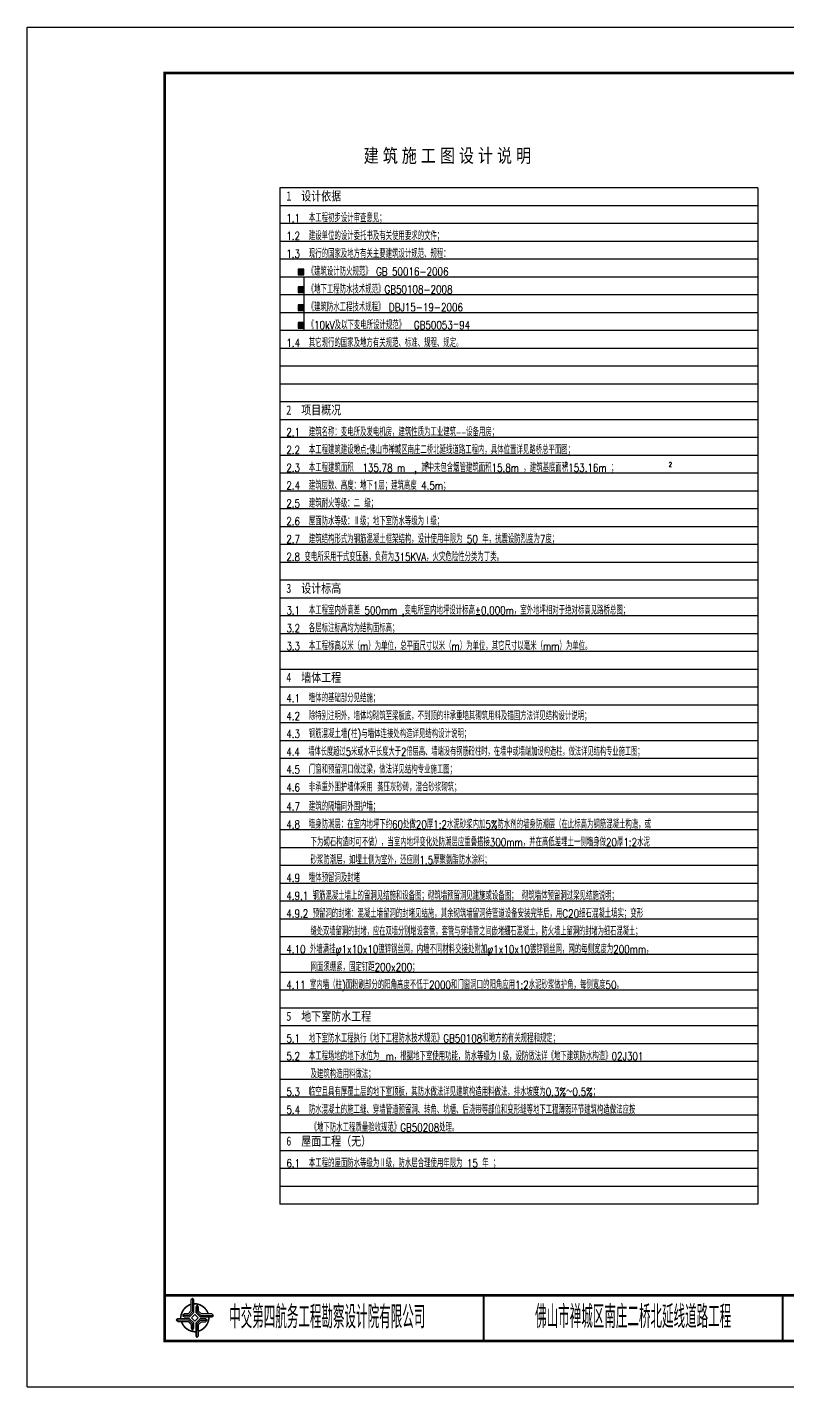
# Model space of a CAD drawing. Extents: x 45837 to 287007, y -98586 to 328021.
# Drawn here: x 119269 to 135881, y -9486 to 20214 of the extents above; entities that cross this region are included whole.
import ezdxf
from ezdxf.enums import TextEntityAlignment as Align

# ---------------------------------------------------------------- set-up
doc = ezdxf.new("R2010")
doc.units = 0
doc.header["$LTSCALE"] = 1000
doc.header["$MEASUREMENT"] = 0
for name, color, linetype in [('HIDE_B', 7, 'Continuous'), ('PUB_TEXT', 7, 'Continuous'), ('PUB_TITLE', 4, 'Continuous'), ('图框', 7, 'Continuous')]:
    doc.layers.add(name, color=color, linetype=linetype)
doc.styles.add('HZTXT', font='SIMPLEX.shx', dxfattribs={"width": 0.8, "bigfont": 'gbhzfs.shx'})
doc.styles.get("Standard").update_dxf_attribs({"font": 'gbenor.shx', "bigfont": 'gbcbig.shx'})
doc.styles.add('STYLE4', font='SIMKAI.TTF', dxfattribs={"width": 0.8})

# ---------------------------------------------------------------- blocks, each defined once
blk = doc.blocks.new('tb')
at = {"lineweight": -3}
h = blk.add_hatch(color=256, dxfattribs=at)
h.paths.add_polyline_path([(-1.23, -0.13), (-3.78, -0.14), (-4.14, -0.41), (-1.4, -0.44), (-0.56, -1.24), (-0.54, -2.62), (-0.27, -2.2), (-0.26, -1.06)])
h.paths.add_polyline_path([(0.13, -1.08), (0.14, -3.86), (0.41, -4.26), (0.44, -1.24), (1.25, -0.43), (2.66, -0.43), (2.26, -0.16), (1.07, -0.15)])
h.paths.add_polyline_path([(1.08, 0.3), (3.62, 0.3), (4.02, 0.56), (1.25, 0.57), (0.43, 1.39), (0.43, 2.8), (0.16, 2.41), (0.15, 1.24)])
h.paths.add_polyline_path([(-0.28, 1.21), (-0.28, 3.99), (-0.56, 4.39), (-0.57, 1.41), (-1.38, 0.6), (-2.74, 0.56), (-2.33, 0.3), (-1.2, 0.29)])
for p, q in [((-0.56, 4.39), (-0.57, 1.41)), ((-1.38, 0.6), (-2.74, 0.56)), ((-0.57, 1.41), (-1.38, 0.6)), ((0.43, 2.8), (0.43, 1.39)), ((0.43, 1.39), (1.25, 0.57)), ((1.25, 0.57), (4.02, 0.56)), ((-4.14, -0.41), (-1.4, -0.44)), ((-1.4, -0.44), (-0.56, -1.24)), ((-0.56, -1.24), (-0.54, -2.62)), ((0.41, -4.26), (0.44, -1.24)), ((0.44, -1.24), (1.25, -0.43)), ((1.25, -0.43), (2.66, -0.43))]:
    blk.add_line(p, q, dxfattribs=at)
at = {"lineweight": -3, "const_width": 0.35, "flags": 128}
for points in [[(-0.9, 3.02, 0.324167), (-3.16, -0.14)], [(2.88, 0.92, 0.324403), (-0.24, 3.15)], [(0.75, -2.86, 0.325418), (3.02, 0.26)], [(-2.98, -0.76, 0.322976), (0.14, -2.98)]]:
    blk.add_lwpolyline(points, format="xyb", dxfattribs=at)
at = {"lineweight": -3, "flags": 128}
for points in [[(-0.9, 3.99), (-0.9, 1.58), (-1.53, 0.91), (-2.34, 0.91), (-2.74, 0.56), (-2.33, 0.3), (-1.2, 0.29), (-0.28, 1.21), (-0.28, 3.99), (-0.56, 4.39)], [(-0.04, 0.77), (0.68, 0.04), (-0.04, -0.69), (-0.77, 0.05)], [(3.62, 0.92), (1.43, 0.92), (0.77, 1.54), (0.77, 2.38), (0.43, 2.8), (0.16, 2.41), (0.15, 1.24), (1.08, 0.3), (3.62, 0.3), (4.02, 0.56)], [(-3.73, -0.76), (-1.54, -0.76), (-0.89, -1.39), (-0.89, -2.21), (-0.54, -2.62), (-0.27, -2.2), (-0.26, -1.06), (-1.23, -0.13), (-3.78, -0.14), (-4.14, -0.41)], [(0.75, -3.85), (0.75, -1.43), (1.4, -0.78), (2.26, -0.78), (2.66, -0.43), (2.26, -0.16), (1.07, -0.15), (0.13, -1.08), (0.14, -3.86), (0.41, -4.26)]]:
    blk.add_lwpolyline(points, close=True, dxfattribs=at)

msp = doc.modelspace()

# ---------------------------------------------------------------- hatches: boundary and pattern name
at = {"layer": 'PUB_TITLE'}
for points in [[(125310.5, 14931), (125185.6, 14931), (125185.6, 14806.2), (125310.5, 14806.2)], [(125310.5, 14541.5), (125185.6, 14541.5), (125185.6, 14416.6), (125310.5, 14416.6)], [(125310.5, 14152), (125185.6, 14152), (125185.6, 14027.1), (125310.5, 14027.1)], [(125310.5, 13762.4), (125185.6, 13762.4), (125185.6, 13637.6), (125310.5, 13637.6)]]:
    msp.add_hatch(color=256, dxfattribs=at).paths.add_polyline_path(points)

# ---------------------------------------------------------------- linework, layer by layer
msp.add_line((119268.6, 20213.9), (161268.6, 20213.9))
at = {"layer": 'Defpoints', "color": 8}
for p, q in [((135223.7, 16314.4), (124786.1, 16314.4)), ((135223.7, 15924.8), (124786.1, 15924.8)), ((135223.7, 15535.3), (124786.1, 15535.3)), ((135223.7, 15145.8), (124786.1, 15145.8)), ((135223.7, 14756.2), (124786.1, 14756.2)), ((125310.5, 14756.2), (125310.5, 13587.6)), ((135223.7, 14366.7), (124786.1, 14366.7)), ((135223.7, 13977.2), (124786.1, 13977.2)), ((135223.7, 13587.6), (124786.1, 13587.6)), ((135223.7, 13198.1), (124786.1, 13198.1)), ((135223.7, 12808.5), (124786.1, 12808.5)), ((135223.7, 12419), (124786.1, 12419)), ((135223.7, 11639.9), (124786.1, 11639.9)), ((135223.7, 11250.4), (124786.1, 11250.4)), ((135223.7, 10860.9), (124786.1, 10860.9)), ((135223.7, 10471.3), (124786.1, 10471.3)), ((135223.7, 10081.8), (124786.1, 10081.8)), ((135223.7, 9692.3), (124786.1, 9692.3)), ((135223.7, 9302.7), (124786.1, 9302.7)), ((135223.7, 8913.2), (124786.1, 8913.2)), ((135223.7, 8523.7), (124786.1, 8523.7)), ((135223.7, 7744.6), (124786.1, 7744.6)), ((135223.7, 7355), (124786.1, 7355)), ((135223.7, 6965.5), (124786.1, 6965.5)), ((135223.7, 6576), (124786.1, 6576)), ((135223.7, 5796.9), (124786.1, 5796.9)), ((135223.7, 5407.4), (124786.1, 5407.4)), ((135223.7, 5017.8), (124786.1, 5017.8)), ((135223.7, 4628.3), (124786.1, 4628.3)), ((135223.7, 4238.8), (124786.1, 4238.8)), ((135223.7, 3849.2), (124786.1, 3849.2)), ((135223.7, 3459.7), (124786.1, 3459.7)), ((135223.7, 3070.1), (124786.1, 3070.1)), ((135223.7, 2680.6), (124786.1, 2680.6)), ((135223.7, 2291.1), (124786.1, 2291.1)), ((135223.7, 1901.5), (124786.1, 1901.5)), ((135223.7, 1512), (124786.1, 1512)), ((135223.7, 1122.5), (124786.1, 1122.5)), ((135223.7, 732.9), (124786.1, 732.9)), ((135223.7, 343.4), (124786.1, 343.4)), ((135223.7, -46.1), (124786.1, -46.1)), ((135223.7, -435.7), (124786.1, -435.7)), ((135223.7, -825.2), (124786.1, -825.2)), ((135223.7, -1604.3), (124786.1, -1604.3)), ((135223.7, -1993.8), (124786.1, -1993.8)), ((135223.7, -2383.4), (124786.1, -2383.4)), ((135223.7, -2772.9), (124786.1, -2772.9)), ((135223.7, -3162.4), (124786.1, -3162.4)), ((135223.7, -3552), (124786.1, -3552)), ((135223.7, -4331), (124786.1, -4331)), ((135223.7, -4720.6), (124786.1, -4720.6)), ((135223.7, -5110.1), (124786.1, -5110.1)), ((135223.7, -5499.7), (124786.1, -5499.7)), ((135223.7, -5499.7), (124786.1, -5499.7)), ((135223.7, -5499.7), (124786.1, -5499.7))]:
    msp.add_line(p, q, dxfattribs=at)
at = {"layer": 'HIDE_B', "flags": 128}
msp.add_lwpolyline([(122268.6, -7486.1), (122268.6, -7486.1), (122268.6, -7486.1), (122268.6, 19213.9), (122268.6, 19213.9), (122268.6, 19213.9), (160268.6, 19213.9), (160268.6, 19213.9), (160268.6, 19213.9), (160268.6, 19213.9), (160268.6, 19213.9), (160268.6, 19213.9), (160268.6, -7486.1), (160268.6, -7486.1), (122268.6, -7486.1)], close=True, dxfattribs=at)
at = {"layer": 'PUB_TITLE'}
for p, q in [((135223.7, 16703.9), (124786.1, 16703.9)), ((124786.1, 16703.9), (124786.1, -5499.7)), ((135223.7, 16703.9), (135223.7, -5499.7)), ((135223.7, 12029.5), (124786.1, 12029.5)), ((135223.7, 8134.1), (124786.1, 8134.1)), ((135223.7, 6186.4), (124786.1, 6186.4)), ((135223.7, -1214.8), (124786.1, -1214.8)), ((135223.7, -3941.5), (124786.1, -3941.5)), ((135223.7, -5499.7), (124786.1, -5499.7))]:
    msp.add_line(p, q, dxfattribs=at)
at = {"layer": 'PUB_TITLE', "elevation": 0}
for points in [[(125185.6, 14806.2), (125310.5, 14806.2), (125310.5, 14931), (125185.6, 14931)], [(125185.6, 14806.2), (125310.5, 14806.2), (125310.5, 14931), (125185.6, 14931)], [(125185.6, 14416.6), (125310.5, 14416.6), (125310.5, 14541.5), (125185.6, 14541.5)], [(125185.6, 14416.6), (125310.5, 14416.6), (125310.5, 14541.5), (125185.6, 14541.5)], [(125185.6, 14027.1), (125310.5, 14027.1), (125310.5, 14152), (125185.6, 14152)], [(125185.6, 13637.6), (125310.5, 13637.6), (125310.5, 13762.4), (125185.6, 13762.4)]]:
    msp.add_lwpolyline(points, close=True, dxfattribs=at)
at = {"layer": '图框', "linetype": 'Continuous'}
for points in [[(119268.6, -9486.1), (119268.6, 20213.9)], [(119268.6, -9486.1), (161268.6, -9486.1)], [(119268.6, -9486.1), (161268.6, -9486.1)]]:
    msp.add_lwpolyline(points, dxfattribs=at)
at = {"layer": '图框', "linetype": 'Continuous', "const_width": 60}
for points in [[(160268.6, 19213.9), (122268.6, 19213.9), (122268.6, -8486.1), (160268.6, -8486.1), (160268.6, 19213.9)], [(122268.6, -7486.1), (160268.6, -7486.1)]]:
    msp.add_lwpolyline(points, dxfattribs=at)
at = {"layer": '图框', "const_width": 40}
for points in [[(129237.5, -7486.1), (129237.5, -8486.1)], [(135768.6, -8486.1), (135768.6, -7486.1)]]:
    msp.add_lwpolyline(points, dxfattribs=at)

# ---------------------------------------------------------------- block references
at = {"lineweight": -3, "xscale": 100, "yscale": 100, "zscale": 100}
msp.add_blockref('tb', (122936, -7985.5), dxfattribs=at)

# ---------------------------------------------------------------- texts
at = {"layer": 'PUB_TEXT', "color": 7}
for s, height, style, width, p in [('1  设计依据', 199.76, 'STYLE4', 0.8, (124928.4, 16427.7)), ('1.1  本工程初步设计审查意见；', 174.792, 'HZTXT', 0.8, (124928.4, 15956)), ('1.2  建设单位的设计委托书及有关使用要求的文件；', 174.792, 'HZTXT', 0.8, (124928.4, 15566.4)), ('1.3  现行的国家及地方有关主要建筑设计规范、规程：', 174.792, 'HZTXT', 0.8, (124928.4, 15176.9)), ('《建筑设计防火规范》 GB 50016-2006', 174.792, 'HZTXT', 0.8, (125394.2, 14787.4)), ('《地下工程防水技术规范》GB50108-2008', 174.792, 'HZTXT', 0.8, (125394.2, 14397.8)), ('《建筑防水工程技术规程》 DBJ15-19-2006', 174.792, 'HZTXT', 0.8, (125394.2, 14008.3)), ('《10kV及以下变电所设计规范》  GB50053－94', 174.792, 'HZTXT', 0.8, (125394.2, 13618.8)), ('1.4  其它现行的国家及地方有关规范、标准、规程、规定。', 174.792, 'HZTXT', 0.8, (124928.4, 13229.2)), ('2  项目概况', 199.76, 'STYLE4', 0.8, (124928.4, 11753.3)), ('2.1  建筑名称：变电所及发电机房，建筑性质为工业建筑——设备用房；', 174.792, 'HZTXT', 0.8, (124928.4, 11281.5)), ('2.2  本工程建筑建设地点:佛山市禅城区南庄二桥北延线道路工程内，具体位置详见路桥总平面图；', 174.792, 'HZTXT', 0.8, (124928.4, 10892)), ('2.3  本工程建筑面积  135.78 m  , 其中未包含烟管建筑面积15.8m ，建筑基底面积153.16m ；', 174.792, 'HZTXT', 0.8, (124928.4, 10502.5)), ('2', 99.9, 'HZTXT', 0.8, (127960.9, 10612.9)), ('2', 99.9, 'HZTXT', 0.8, (131002.9, 10612.9)), ('2', 99.9, 'HZTXT', 0.8, (133277.8, 10612.9)), ('2.4  建筑层数、高度：地下1层；建筑高度 4.5m；', 174.792, 'HZTXT', 0.8, (124928.4, 10112.9)), ('2.5  建筑耐火等级：二 级；', 174.792, 'HZTXT', 0.8, (124928.4, 9723.4)), ('2.6  屋面防水等级：Ⅱ级；地下室防水等级为Ⅰ级；', 174.792, 'HZTXT', 0.8, (124928.4, 9333.9)), ('2.7  建筑结构形式为钢筋混凝土框架结构，设计使用年限为 50 年，抗震设防烈度为7度；', 174.792, 'HZTXT', 0.8, (124928.4, 8944.3)), ('2.8 变电所采用干式变压器，负荷为315KVA，火灾危险性分类为丁类。', 174.792, 'HZTXT', 0.8, (124928.4, 8554.8)), ('3  设计标高', 199.76, 'STYLE4', 0.8, (124928.4, 7857.9)), ('3.1  本工程室内外高差 500mm ,变电所室内地坪设计标高%%P0.000m，室外地坪相对于绝对标高见路桥总图；', 174.792, 'HZTXT', 0.8, (124928.4, 7386.2)), ('3.2  各层标注标高均为结构面标高；', 174.792, 'HZTXT', 0.8, (124928.4, 6996.6)), ('3.3  本工程标高以米（m）为单位，总平面尺寸以米（m）为单位，其它尺寸以毫米（mm）为单位。', 174.792, 'HZTXT', 0.8, (124928.4, 6607.1)), ('4  墙体工程', 199.76, 'STYLE4', 0.8, (124928.4, 5910.2)), ('4.1  墙体的基础部分见结施；', 174.792, 'HZTXT', 0.8, (124928.4, 5468.5)), ('4.2  除特别注明外，墙体均砌筑至梁板底，不到顶的非承重墙其砌筑用料及锚固方法详见结构设计说明；', 174.792, 'HZTXT', 0.8, (124928.4, 5078.9)), ('4.3  钢筋混凝土墙(柱)与墙体连接处构造详见结构设计说明；', 174.792, 'HZTXT', 0.8, (124928.4, 4689.4)), ('4.4  墙体长度超过5米或水平长度大于2倍层高、墙端没有钢筋砼柱时，在墙中或墙端加设构造柱，做法详见结构专业施工图；', 174.792, 'HZTXT', 0.78, (124928.4, 4299.8)), ('4.5  门窗和预留洞口做过梁，做法详见结构专业施工图；', 174.792, 'HZTXT', 0.8, (124928.4, 3910.3)), ('4.6  非承重外围护墙体采用 蒸压灰砂砖，混合砂浆砌筑；', 174.792, 'HZTXT', 0.8, (124928.4, 3520.8)), ('4.7  建筑的隔墙同外围护墙；', 174.792, 'HZTXT', 0.8, (124928.4, 3101.3)), ('4.8  墙身防潮层：在室内地坪下约60处做20厚1:2水泥砂浆内加5%防水剂的墙身防潮层（在此标高为钢筋混凝土构造，或', 174.792, 'HZTXT', 0.8, (124928.4, 2711.7)), ('下为砌石构造时可不做），当室内地坪变化处防潮层应重叠搭接300mm，并在高低差埋土一侧墙身做20厚1:2水泥', 174.792, 'HZTXT', 0.8, (125458, 2322.2)), ('砂浆防潮层，如埋土侧为室外，还应刷1.5厚聚氨酯防水涂料；', 174.792, 'HZTXT', 0.8, (125458, 1932.7)), ('4.9  墙体预留洞及封堵', 174.792, 'HZTXT', 0.8, (124928.4, 1543.1)), ('4.9.1 钢筋混凝土墙上的留洞见结施和设备图；砌筑墙预留洞见建施或设备图； 砌筑墙体预留洞过梁见结施说明；', 174.792, 'HZTXT', 0.8, (124928.4, 1153.6)), ('4.9.2 预留洞的封堵：混凝土墙留洞的封堵见结施，其余砌筑墙留洞待管道设备安装完毕后，用C20细石混凝土填实；变形', 174.792, 'HZTXT', 0.8, (124928.4, 764.1)), ('缝处双墙留洞的封堵，应在双墙分别增设套管，套管与穿墙管之间嵌堵细石混凝土，防火墙上留洞的封堵为细石混凝土；', 174.792, 'HZTXT', 0.78, (125458, 374.5)), ('4.10 外墙满挂φ1x10x10镀锌钢丝网，内墙不同材料交接处附加φ1x10x10镀锌钢丝网，网的每侧宽度为200mm，', 174.792, 'HZTXT', 0.8, (124928.4, -15)), ('网面须绷紧，固定钉距200x200；', 174.792, 'HZTXT', 0.8, (125458, -404.6)), ('4.11 室内墙（柱)面粉刷部分的阳角高度不低于2000和门窗洞口的阳角应用1:2水泥砂浆做护角，每侧宽度50。', 174.792, 'HZTXT', 0.8, (124928.4, -794.1)), ('5  地下室防水工程', 199.76, 'STYLE4', 0.8, (124928.4, -1490.9)), ('5.1  地下室防水工程执行《地下工程防水技术规范》GB50108和地方的有关规程和规定；', 174.792, 'HZTXT', 0.8, (124928.4, -1962.7)), ('5.2  本工程场地的地下水位为＿m，根据地下室使用功能，防水等级为Ⅰ级，设防做法详《地下建筑防水构造》02J301', 174.792, 'HZTXT', 0.8, (124928.4, -2352.2)), ('及建筑构造用料做法；', 174.79, 'HZTXT', 0.8, (125458, -2741.8)), ('5.3  临空且具有厚覆土层的地下室顶板，其防水做法详见建筑构造用料做法，排水坡度为0.3%%%～0.5%%%；', 174.792, 'HZTXT', 0.8, (124928.4, -3131.3)), ('5.4  防水混凝土的施工缝、穿墙管道预留洞、转角、坑槽、后浇带等部位和变形缝等地下工程薄弱环节建筑构造做法应按', 174.792, 'HZTXT', 0.8, (124928.4, -3520.8)), ('《地下防水工程质量验收规范》GB50208处理。', 174.792, 'HZTXT', 0.8, (125458, -3910.4)), ('6  屋面工程（无）', 199.76, 'STYLE4', 0.8, (124928.4, -4217.7)), ('6.1  本工程的屋面防水等级为Ⅱ级，防水层合理使用年限为 15 年 ；', 174.792, 'HZTXT', 0.8, (124928.4, -4689.5))]:
    msp.add_text(s, height=height, dxfattribs=dict(at, style=style, width=width)).set_placement(p)
at = {"layer": 'PUB_TEXT', "insert": (126618.9, 17558.5), "char_height": 299.643, "width": 7990.488, "attachment_point": 1, "style": 'HZTXT'}
msp.add_mtext('\\f华文中宋|b0|i0|c134|p2;建 筑 施 工 图 设 计 说 明', dxfattribs=at)
at = {"layer": '图框', "width": 0.7}
for s, p in [('中交第四航务工程勘察设计院有限公司', (125821.5, -7961.2)), ('佛山市禅城区南庄二桥北延线道路工程', (132503.1, -7954.6))]:
    msp.add_text(s, height=500, dxfattribs=at).set_placement(p, align=Align.MIDDLE_CENTER)

doc.saveas('drawing.dxf')
